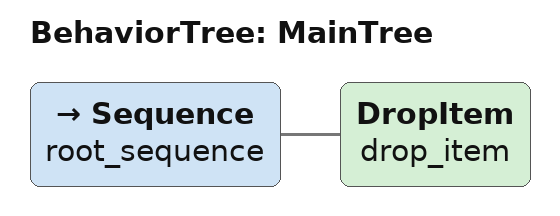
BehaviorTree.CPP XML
<root main_tree_to_execute = "MainTree" >
    <BehaviorTree ID="MainTree">
       <Sequence name="root_sequence">
           <DropItem    name="drop_item"/>
       </Sequence>
    </BehaviorTree>
</root>
